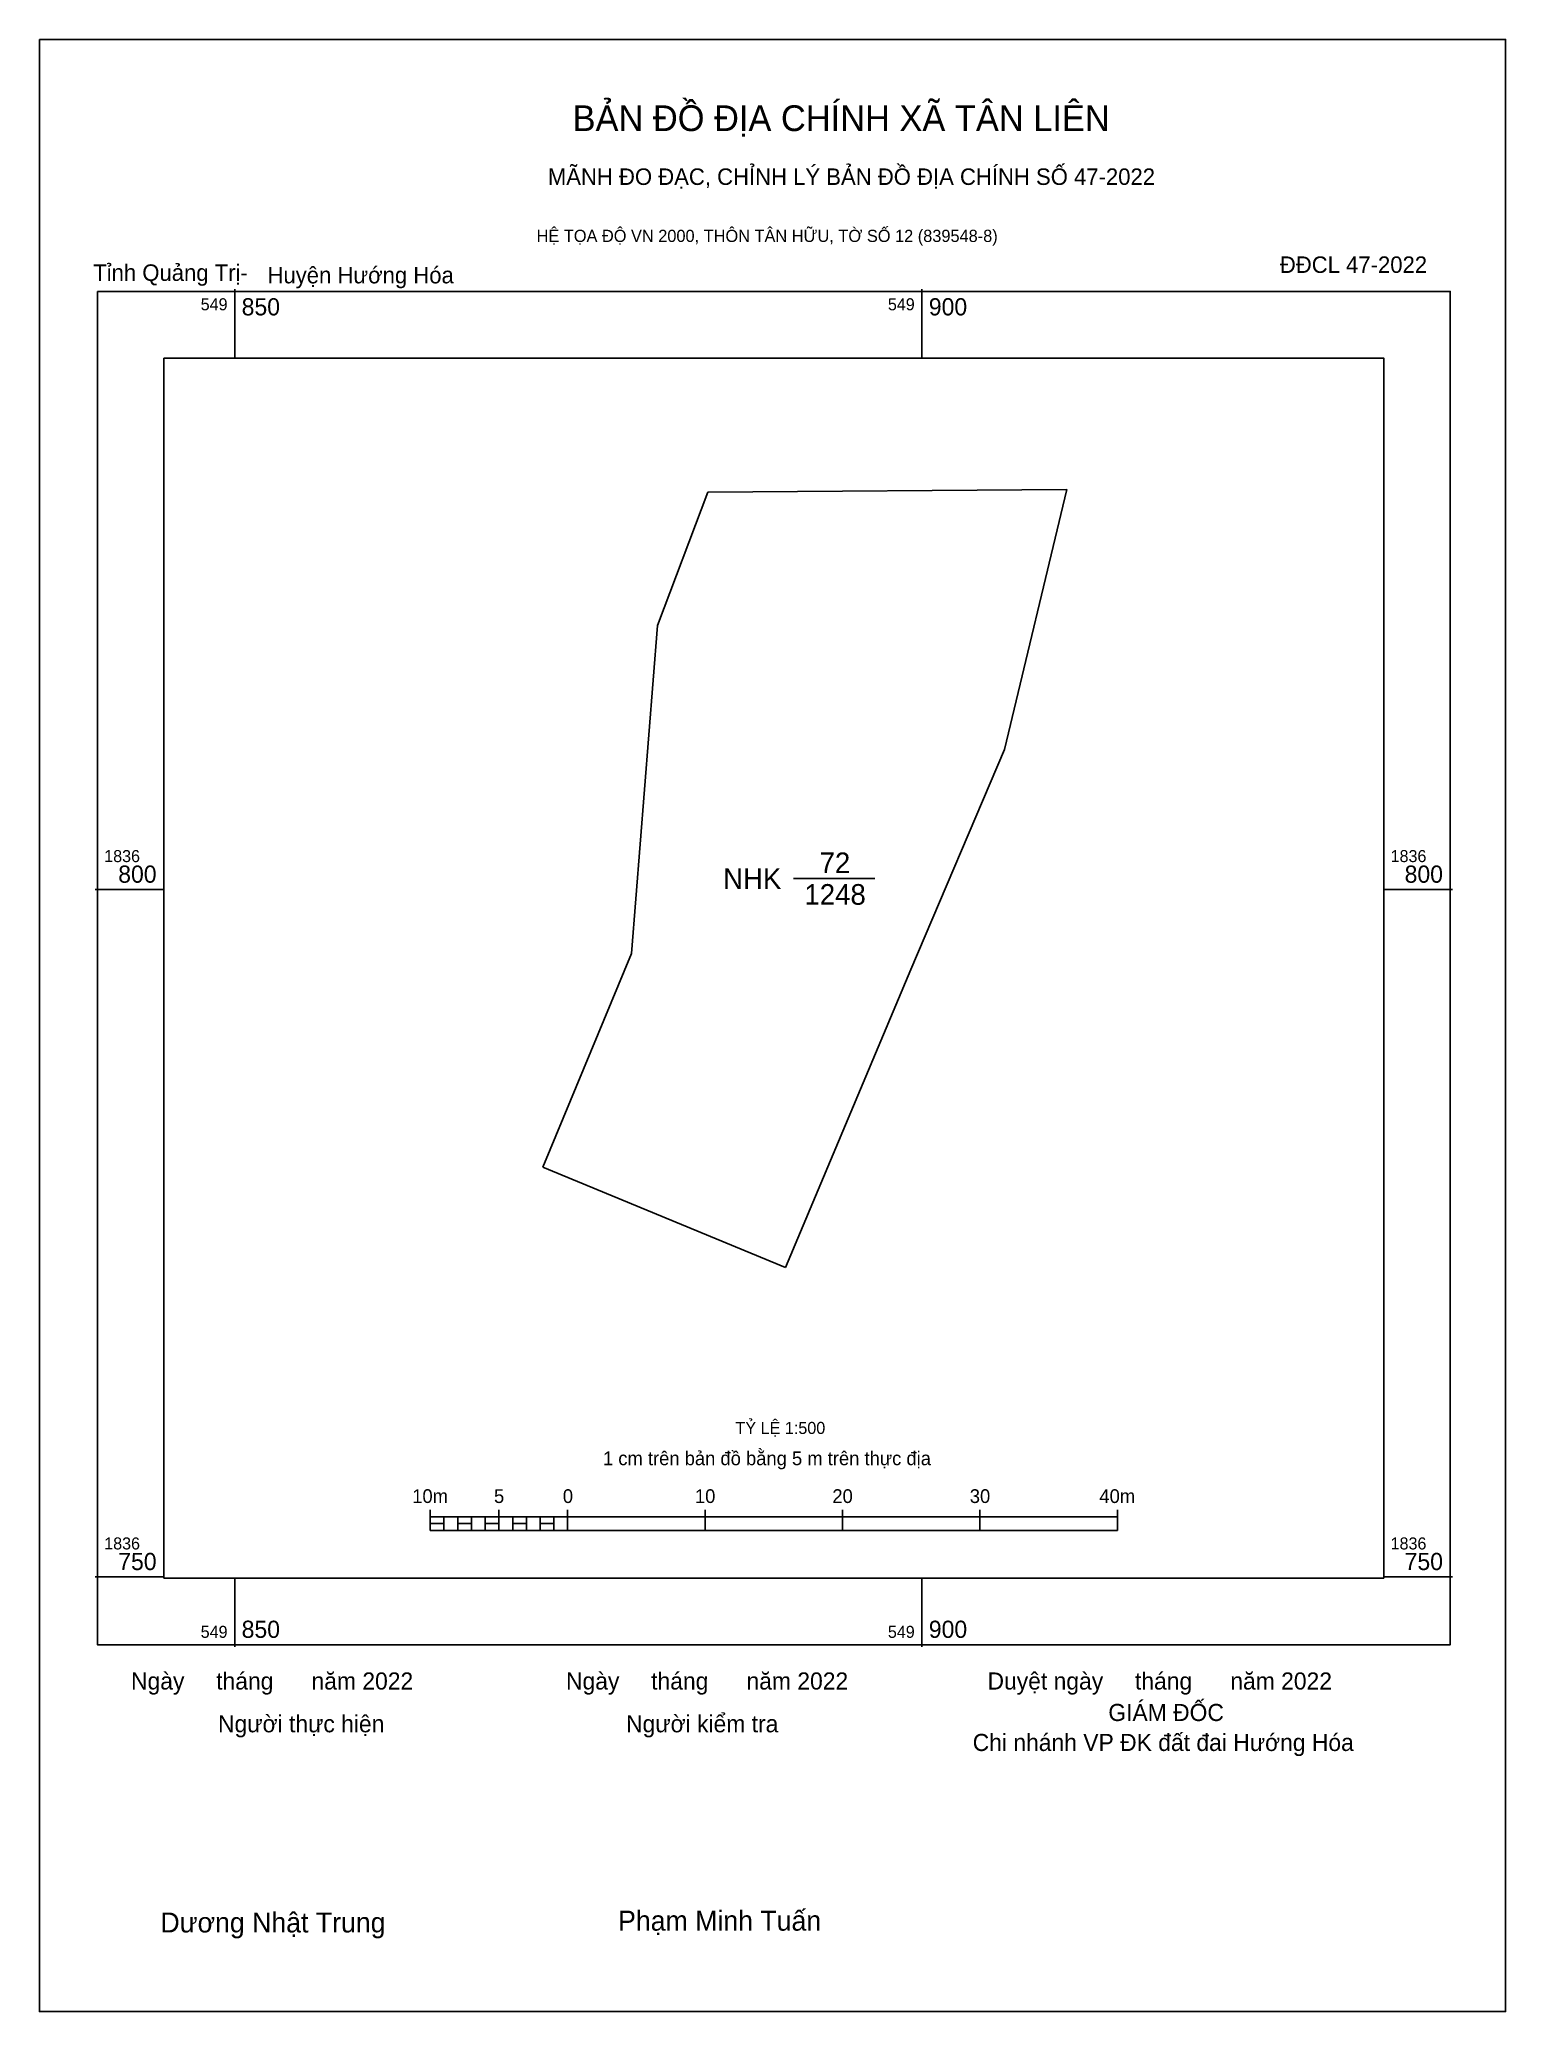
# Model space of a CAD drawing. Extents: x 549836 to 549942, y 1836718 to 1836862.
import ezdxf

# ---------------------------------------------------------------- set-up
doc = ezdxf.new("R2010")
doc.units = 0
for name, color, linetype in [('Level 10', 7, 'Continuous'), ('Level 13', 7, 'Continuous'), ('Level 15', 7, 'Continuous'), ('Level 23', 7, 'Continuous'), ('Level 27', 7, 'Continuous'), ('Level 6', 7, 'Continuous'), ('Level 62', 7, 'Continuous'), ('Level 63', 7, 'Continuous'), ('Level 9', 7, 'Continuous')]:
    doc.layers.add(name, color=color, linetype=linetype)

msp = doc.modelspace()

# ---------------------------------------------------------------- linework, layer by layer
at = {"layer": 'Level 10'}
for p, q in [((549880.75, 1836819.22), (549884.43, 1836828.9)), ((549884.43, 1836828.9), (549910.53, 1836829.1)), ((549910.53, 1836829.1), (549906.01, 1836810.18)), ((549878.86, 1836795.35), (549880.75, 1836819.22)), ((549906.01, 1836810.18), (549899.19, 1836794.18)), ((549872.41, 1836779.82), (549878.86, 1836795.35)), ((549899.19, 1836794.18), (549890.06, 1836772.5)), ((549890.06, 1836772.5), (549872.41, 1836779.82))]:
    msp.add_line(p, q, dxfattribs=at)
at = {"layer": 'Level 15'}
msp.add_lwpolyline([(549835.79, 1836861.84), (549942.46, 1836861.84), (549942.46, 1836718.39), (549835.79, 1836718.39)], close=True, dxfattribs=at)
at = {"layer": 'Level 23'}
msp.add_line((549890.65, 1836800.8), (549896.57, 1836800.8), dxfattribs=at)
at = {"layer": 'Level 27'}
for p, q in [((549884.43, 1836828.9), (549884.43, 1836828.9)), ((549910.53, 1836829.1), (549910.53, 1836829.1)), ((549880.75, 1836819.22), (549880.75, 1836819.22)), ((549878.86, 1836795.35), (549878.86, 1836795.35)), ((549872.41, 1836779.82), (549872.41, 1836779.82)), ((549890.06, 1836772.5), (549890.06, 1836772.5))]:
    msp.add_line(p, q, dxfattribs=at)
at = {"layer": 'Level 62'}
msp.add_lwpolyline([(549844.84, 1836838.67), (549933.6, 1836838.67), (549933.6, 1836749.92), (549844.84, 1836749.92)], close=True, dxfattribs=at)
at = {"layer": 'Level 63'}
for p, q in [((549850, 1836843.67), (549850, 1836838.67)), ((549900, 1836843.67), (549900, 1836838.67)), ((549839.84, 1836800), (549844.84, 1836800)), ((549933.6, 1836800), (549938.6, 1836800)), ((549864.22, 1836754.88), (549864.22, 1836753.38)), ((549869.22, 1836754.88), (549869.22, 1836753.38)), ((549874.22, 1836754.88), (549874.22, 1836753.38)), ((549884.22, 1836754.88), (549884.22, 1836753.38)), ((549894.22, 1836754.88), (549894.22, 1836753.38)), ((549904.22, 1836754.88), (549904.22, 1836753.38)), ((549914.22, 1836754.88), (549914.22, 1836753.38)), ((549864.22, 1836754.38), (549914.22, 1836754.38)), ((549865.22, 1836754.38), (549865.22, 1836753.38)), ((549866.22, 1836754.38), (549866.22, 1836753.38)), ((549867.22, 1836754.38), (549867.22, 1836753.38)), ((549868.22, 1836754.38), (549868.22, 1836753.38)), ((549869.22, 1836754.38), (549869.22, 1836753.38)), ((549870.22, 1836754.38), (549870.22, 1836753.38)), ((549871.22, 1836754.38), (549871.22, 1836753.38)), ((549872.22, 1836754.38), (549872.22, 1836753.38)), ((549873.22, 1836754.38), (549873.22, 1836753.38)), ((549874.22, 1836754.38), (549874.22, 1836753.38)), ((549864.22, 1836753.38), (549914.22, 1836753.38)), ((549839.84, 1836750), (549844.84, 1836750)), ((549850, 1836749.92), (549850, 1836744.92)), ((549900, 1836749.92), (549900, 1836744.92)), ((549933.6, 1836750), (549938.6, 1836750))]:
    msp.add_line(p, q, dxfattribs=at)
for points in [[(549840, 1836843.52), (549938.44, 1836843.52), (549938.44, 1836745.07), (549840, 1836745.07)], [(549864.22, 1836753.88), (549865.22, 1836753.88), (549865.22, 1836753.38), (549864.22, 1836753.38)], [(549864.22, 1836753.88), (549865.22, 1836753.88), (549865.22, 1836753.38), (549864.22, 1836753.38)], [(549866.22, 1836753.88), (549867.22, 1836753.88), (549867.22, 1836753.38), (549866.22, 1836753.38)], [(549868.22, 1836753.88), (549869.22, 1836753.88), (549869.22, 1836753.38), (549868.22, 1836753.38)], [(549870.22, 1836753.88), (549871.22, 1836753.88), (549871.22, 1836753.38), (549870.22, 1836753.38)], [(549872.22, 1836753.88), (549873.22, 1836753.88), (549873.22, 1836753.38), (549872.22, 1836753.38)]]:
    msp.add_lwpolyline(points, close=True, dxfattribs=at)

# ---------------------------------------------------------------- texts
at = {"layer": 'Level 13'}
for s, p in [('72', (549892.55, 1836801.2)), ('NHK', (549885.53, 1836800.05)), ('1248', (549891.45, 1836798.9))]:
    msp.add_text(s, height=1.5, dxfattribs=at).set_placement(p)
at = {"layer": 'Level 6'}
msp.add_text('TỶ LỆ 1:500', height=0.879, dxfattribs=at).set_placement((549886.43, 1836760.4))
at = {"layer": 'Level 63'}
for s, height, p in [('BẢN ĐỒ ĐỊA CHÍNH XÃ TÂN LIÊN', 1.8718, (549874.58, 1836855.18)), ('MÃNH ĐO ĐẠC, CHỈNH LÝ BẢN ĐỒ ĐỊA CHÍNH SỐ 47-2022', 1.2011, (549872.78, 1836851.26)), ('HỆ TỌA ĐỘ VN 2000, THÔN TÂN HỮU, TỜ SỐ 12 (839548-8)', 0.8891, (549871.96, 1836847.11)), ('549', 0.875, (549847.52, 1836842.14)), ('850', 1.25, (549850.5, 1836841.77)), ('549', 0.875, (549897.52, 1836842.14)), ('900', 1.25, (549900.5, 1836841.77)), ('1836', 0.875, (549840.5, 1836802)), ('1836', 0.875, (549934.1, 1836802)), ('800', 1.25, (549841.52, 1836800.5)), ('800', 1.25, (549935.12, 1836800.5)), ('1 cm trên bản đồ bằng 5 m trên thực địa', 1, (549876.79, 1836758.13)), ('10m', 1, (549862.91, 1836755.38)), ('5', 1, (549868.86, 1836755.38)), ('0', 1, (549873.87, 1836755.38)), ('10', 1, (549883.48, 1836755.38)), ('20', 1, (549893.48, 1836755.38)), ('30', 1, (549903.48, 1836755.38)), ('40m', 1, (549912.91, 1836755.38)), ('1836', 0.875, (549840.5, 1836752)), ('1836', 0.875, (549934.1, 1836752)), ('750', 1.25, (549841.52, 1836750.5)), ('750', 1.25, (549935.12, 1836750.5)), ('549', 0.875, (549847.52, 1836745.57)), ('850', 1.25, (549850.5, 1836745.57)), ('549', 0.875, (549897.52, 1836745.57)), ('900', 1.25, (549900.5, 1836745.57)), ('Ngày     tháng      năm 2022', 1.2442, (549842.45, 1836741.81)), ('Ngày     tháng      năm 2022', 1.2442, (549874.1, 1836741.81)), ('Duyệt ngày     tháng      năm 2022', 1.2442, (549904.77, 1836741.81)), ('GIÁM ĐỐC', 1.244, (549913.56, 1836739.52)), ('Người thực hiện', 1.2442, (549848.78, 1836738.7)), ('Người kiểm tra', 1.2442, (549878.47, 1836738.7)), ('Chi nhánh VP ĐK đất đai Hướng Hóa', 1.2442, (549903.69, 1836737.34)), ('Dương Nhật Trung', 1.4512, (549844.59, 1836724.14)), ('Phạm Minh Tuấn', 1.4512, (549877.89, 1836724.27))]:
    msp.add_text(s, height=height, dxfattribs=at).set_placement(p)
at = {"layer": 'Level 9'}
for s, p in [('Tỉnh Quảng Trị-', (549839.7, 1836844.28)), ('Huyện Hướng Hóa', (549852.38, 1836844.1)), ('ĐĐCL 47-2022', (549926.04, 1836844.86))]:
    msp.add_text(s, height=1.2011, dxfattribs=at).set_placement(p)

doc.saveas('drawing.dxf')
